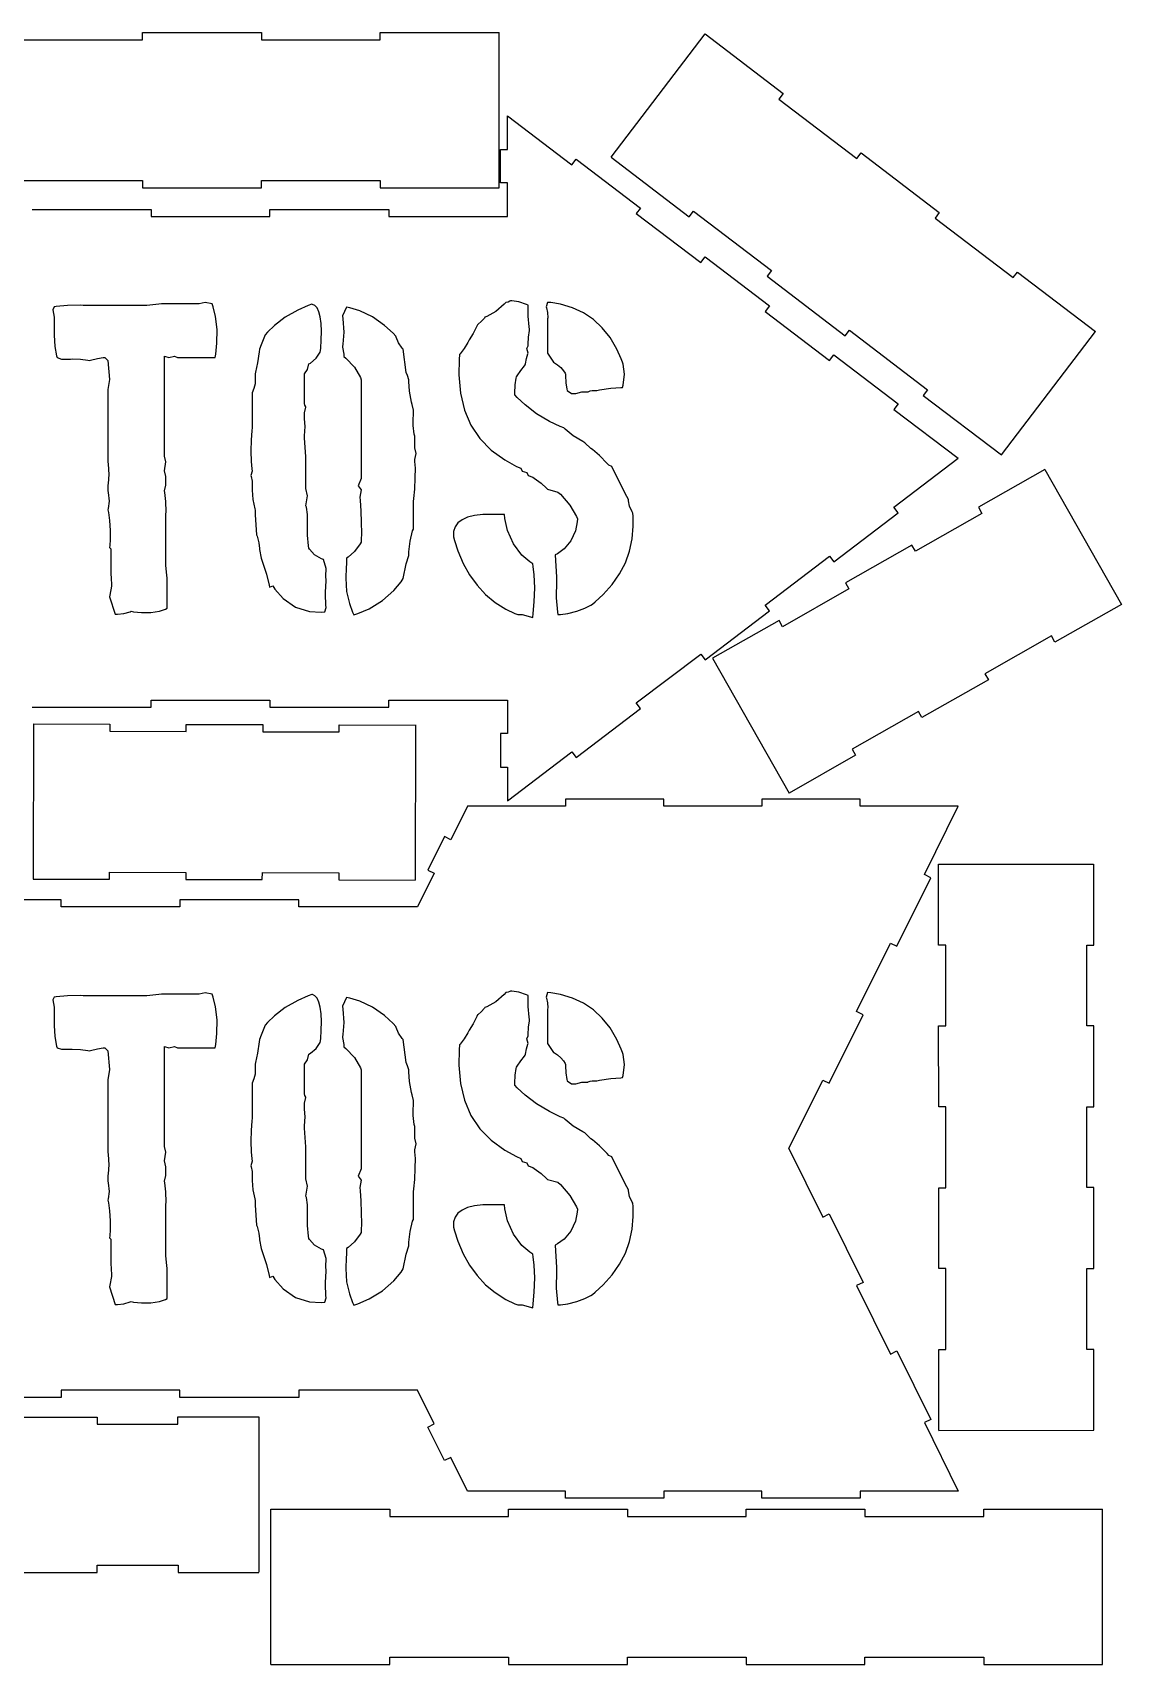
# Model space of a CAD drawing. Extents: x 0 to 897, y 0 to 739.
# Drawn here: x 405 to 897, y 2 to 739 of the extents above; entities that cross this region are included whole.
import ezdxf

# ---------------------------------------------------------------- set-up
doc = ezdxf.new("R2010")
doc.units = 0
doc.layers.get('0').update_dxf_attribs({"linetype": 'CONTINUOUS'})

msp = doc.modelspace()

# ---------------------------------------------------------------- linework, layer by layer
at = {"color": 0}
for p, q in [((454.893, 735.57), (454.893, 738.77)), ((454.893, 738.77), (508.519, 738.77)), ((508.519, 738.77), (508.519, 735.57)), ((562.148, 735.57), (562.148, 738.77)), ((562.148, 738.77), (615.774, 738.77)), ((615.774, 668.768), (615.774, 738.77)), ((666.341, 682.547), (708.787, 738.205)), ((708.787, 738.205), (744.019, 711.338)), ((401.264, 735.57), (454.893, 735.57)), ((508.519, 735.57), (562.148, 735.57)), ((744.019, 711.338), (742.079, 708.794)), ((742.079, 708.794), (777.307, 681.927)), ((619.612, 686.072), (619.612, 701.234)), ((619.612, 701.234), (648.674, 679.15)), ((616.412, 670.913), (616.412, 686.072)), ((616.412, 686.072), (619.612, 686.072)), ((648.674, 679.15), (650.61, 681.701)), ((650.61, 681.701), (679.669, 659.617)), ((666.341, 682.547), (701.569, 655.68)), ((777.307, 681.927), (779.247, 684.47)), ((779.247, 684.47), (814.479, 657.602)), ((401.264, 671.968), (454.893, 671.968)), ((454.893, 671.968), (454.893, 668.768)), ((508.519, 668.768), (508.519, 671.968)), ((508.519, 671.968), (562.148, 671.968)), ((562.148, 671.968), (562.148, 668.768)), ((619.612, 670.913), (616.412, 670.913)), ((619.612, 655.754), (619.612, 670.913)), ((454.893, 668.768), (508.519, 668.768)), ((562.148, 668.768), (615.774, 668.768)), ((405.102, 658.954), (458.731, 658.954)), ((458.731, 658.954), (458.731, 655.754)), ((458.731, 655.754), (512.357, 655.754)), ((512.357, 655.754), (512.357, 658.954)), ((512.357, 658.954), (565.986, 658.954)), ((565.986, 658.954), (565.986, 655.754)), ((565.986, 655.754), (619.612, 655.754)), ((679.669, 659.617), (677.732, 657.07)), ((677.732, 657.07), (706.794, 634.986)), ((701.569, 655.68), (703.509, 658.223)), ((703.509, 658.223), (738.738, 631.356)), ((814.479, 657.602), (812.539, 655.059)), ((812.539, 655.059), (847.767, 628.188)), ((706.794, 634.986), (708.731, 637.536)), ((708.731, 637.536), (737.789, 615.453)), ((738.738, 631.356), (736.798, 628.809)), ((736.798, 628.809), (772.029, 601.941)), ((847.767, 628.188), (849.708, 630.735)), ((849.708, 630.735), (884.936, 603.864)), ((415.064, 615.05), (414.447, 613.742)), ((414.447, 613.742), (415.064, 610.429)), ((415.964, 615.206), (415.064, 615.05)), ((421.033, 615.668), (415.964, 615.206)), ((426.879, 615.721), (421.033, 615.668)), ((428.163, 615.668), (426.879, 615.721)), ((451.051, 615.668), (428.163, 615.668)), ((451.922, 615.59), (451.051, 615.668)), ((456.773, 615.611), (451.922, 615.59)), ((462.262, 616.169), (456.773, 615.611)), ((463.455, 616.363), (462.262, 616.169)), ((480.487, 616.363), (463.455, 616.363)), ((483.104, 616.977), (480.487, 616.363)), ((486.343, 616.363), (483.104, 616.977)), ((486.812, 614.983), (486.343, 616.363)), ((487.839, 610.715), (486.812, 614.983)), ((524.93, 613.555), (519.324, 610.373)), ((529.65, 615.632), (524.93, 613.555)), ((531.266, 616.208), (529.65, 615.632)), ((531.608, 616.148), (531.266, 616.208)), ((532.575, 615.661), (531.608, 616.148)), ((533.65, 614.521), (532.575, 615.661)), ((534.49, 612.793), (533.65, 614.521)), ((535.1, 610.468), (534.49, 612.793)), ((546.989, 614.899), (545.059, 610.969)), ((548.495, 614.609), (546.989, 614.899)), ((552.916, 613.212), (548.495, 614.609)), ((558.602, 610.468), (552.916, 613.212)), ((614.295, 612.877), (610.253, 610.634)), ((618.084, 616.222), (614.295, 612.877)), ((618.804, 617.054), (618.084, 616.222)), ((618.973, 617.044), (618.804, 617.054)), ((619.827, 617.192), (618.973, 617.044)), ((620.705, 617.619), (619.827, 617.192)), ((620.885, 617.749), (620.705, 617.619)), ((621.503, 617.735), (620.885, 617.749)), ((624.755, 617.209), (621.503, 617.735)), ((628.244, 616.066), (624.755, 617.209)), ((628.978, 615.745), (628.244, 616.066)), ((628.911, 615.001), (628.978, 615.745)), ((628.939, 610.814), (628.911, 615.001)), ((637.685, 617.054), (636.99, 615.05)), ((636.99, 615.05), (637.159, 614.627)), ((637.159, 614.627), (637.663, 612.433)), ((637.663, 612.433), (637.734, 610.133)), ((639.163, 616.934), (637.685, 617.054)), ((643.573, 616.197), (639.163, 616.934)), ((648.984, 614.62), (643.573, 616.197)), ((653.916, 612.323), (648.984, 614.62)), ((658.375, 609.311), (653.916, 612.323)), ((737.789, 615.453), (735.852, 612.909)), ((735.852, 612.909), (764.91, 590.825)), ((415.064, 610.429), (415.064, 603.261)), ((488.558, 604.785), (487.839, 610.715)), ((488.495, 598.576), (488.558, 604.785)), ((514.449, 606.658), (511.256, 603.546)), ((519.324, 610.373), (514.449, 606.658)), ((535.474, 607.55), (535.1, 610.468)), ((535.615, 604.044), (535.474, 607.55)), ((535.524, 599.941), (535.615, 604.044)), ((545.059, 610.969), (545.267, 609.656)), ((545.267, 609.656), (545.677, 603.589)), ((564.049, 606.661), (558.602, 610.468)), ((568.036, 603.091), (564.049, 606.661)), ((605.691, 606.231), (604.047, 602.915)), ((606.012, 606.961), (605.691, 606.231)), ((606.319, 607.155), (606.012, 606.961)), ((607.787, 608.386), (606.319, 607.155)), ((609.145, 609.977), (607.787, 608.386)), ((609.406, 610.351), (609.145, 609.977)), ((610.253, 610.634), (609.406, 610.351)), ((629.426, 606.012), (628.939, 610.814)), ((629.013, 601.394), (629.451, 604.393)), ((629.595, 604.957), (629.426, 606.012)), ((629.451, 604.393), (629.595, 604.957)), ((637.734, 610.133), (637.685, 609.656)), ((637.685, 609.656), (637.685, 594.17)), ((662.354, 605.582), (658.375, 609.311)), ((665.857, 601.133), (662.354, 605.582)), ((772.029, 601.941), (773.97, 604.485)), ((773.97, 604.485), (809.198, 577.617)), ((842.49, 548.206), (884.936, 603.864)), ((415.064, 603.261), (415.011, 602.17)), ((415.011, 602.17), (415.237, 597.193)), ((415.237, 597.193), (416.101, 592.861)), ((487.948, 593.693), (488.495, 598.576)), ((508.381, 597.867), (507.686, 595.94)), ((510.307, 602.414), (508.381, 597.867)), ((511.256, 603.546), (510.307, 602.414)), ((535.301, 596.42), (535.524, 599.941)), ((545.267, 598.163), (545.059, 597.175)), ((545.059, 597.175), (545.162, 596.801)), ((545.162, 596.801), (545.677, 593.672)), ((545.677, 603.589), (545.267, 598.163)), ((569.256, 601.797), (568.036, 603.091)), ((569.359, 601.285), (569.256, 601.797)), ((570.371, 598.794), (569.359, 601.285)), ((572.057, 596.403), (570.371, 598.794)), ((601.673, 598.936), (599.983, 596.152)), ((602.008, 599.563), (601.673, 598.936)), ((602.354, 600.064), (602.008, 599.563)), ((604.047, 602.915), (602.354, 600.064)), ((628.283, 596.173), (628.978, 597.482)), ((628.939, 598.163), (629.013, 601.394)), ((628.978, 597.482), (628.939, 598.163)), ((668.884, 595.969), (665.857, 601.133)), ((416.101, 592.861), (416.373, 592.088)), ((416.373, 592.088), (418.377, 591.471)), ((418.377, 591.471), (422.307, 591.471)), ((422.307, 591.471), (423.115, 591.524)), ((423.115, 591.524), (426.854, 591.453)), ((426.854, 591.453), (430.181, 590.945)), ((430.181, 590.945), (430.784, 590.779)), ((430.784, 590.779), (431.437, 590.998)), ((431.437, 590.998), (434.541, 591.76)), ((434.541, 591.76), (437.095, 592.088)), ((437.095, 592.088), (437.949, 592.088)), ((437.949, 592.088), (439.258, 590.779)), ((439.258, 590.779), (439.953, 582.302)), ((464.767, 547.624), (464.767, 592.783)), ((464.767, 592.783), (466.771, 592.088)), ((466.771, 592.088), (469.388, 592.783)), ((469.388, 592.783), (470.701, 592.088)), ((470.701, 592.088), (487.652, 592.088)), ((487.652, 592.088), (487.948, 593.693)), ((506.783, 589.682), (505.94, 585.474)), ((507.545, 594.787), (506.783, 589.682)), ((507.686, 595.94), (507.545, 594.787)), ((529.34, 586.694), (529.957, 589.315)), ((529.957, 589.315), (530.638, 589.675)), ((530.638, 589.675), (533.308, 591.876)), ((533.308, 591.876), (535.005, 594.621)), ((535.005, 594.621), (535.196, 595.249)), ((535.196, 595.249), (535.301, 596.42)), ((545.677, 593.672), (545.677, 592.628)), ((545.677, 592.628), (546.654, 591.898)), ((546.654, 591.898), (550.57, 587.812)), ((572.495, 595.94), (572.057, 596.403)), ((573.881, 585.459), (572.495, 595.94)), ((597.711, 591.21), (597.577, 584.366)), ((597.923, 593.475), (597.711, 591.21)), ((598.269, 593.863), (597.923, 593.475)), ((599.983, 596.152), (598.269, 593.863)), ((627.592, 588.776), (627.666, 589.291)), ((627.666, 589.291), (628.167, 591.665)), ((628.167, 591.665), (628.823, 593.785)), ((628.978, 594.17), (628.283, 596.173)), ((628.823, 593.785), (628.978, 594.17)), ((637.685, 594.17), (640.38, 590.084)), ((640.38, 590.084), (640.835, 589.816)), ((640.835, 589.816), (642.133, 588.91)), ((670.877, 591.587), (668.884, 595.969)), ((671.435, 590.084), (670.877, 591.587)), ((671.742, 589.199), (671.435, 590.084)), ((672.359, 584.574), (671.742, 589.199)), ((764.91, 590.825), (766.847, 593.372)), ((766.847, 593.372), (795.909, 571.292)), ((439.953, 582.302), (439.258, 577.755)), ((505.94, 585.474), (505.76, 584.768)), ((505.76, 584.768), (505.76, 580.221)), ((527.953, 584.768), (529.34, 586.694)), ((527.953, 571.669), (527.953, 584.768)), ((550.57, 587.812), (553.201, 583.163)), ((553.201, 583.163), (553.537, 582.147)), ((553.537, 582.147), (553.537, 537.609)), ((574.499, 584.073), (573.881, 585.459)), ((575.112, 582.147), (574.499, 584.073)), ((575.06, 581.328), (575.112, 582.147)), ((597.577, 584.366), (598.322, 576.026)), ((623.023, 579.815), (623.454, 582.866)), ((623.454, 582.866), (623.584, 583.382)), ((623.584, 583.382), (623.916, 583.921)), ((623.916, 583.921), (625.584, 586.348)), ((625.584, 586.348), (627.257, 588.416)), ((627.257, 588.416), (627.592, 588.776)), ((642.133, 588.91), (643.618, 587.618)), ((643.618, 587.618), (644.832, 586.214)), ((644.832, 586.214), (645.573, 585.089)), ((645.573, 585.089), (645.777, 584.69)), ((645.777, 584.69), (645.763, 584.009)), ((645.763, 584.009), (645.911, 580.799)), ((671.742, 579.695), (672.359, 584.574)), ((439.258, 577.755), (439.258, 545.006)), ((505.068, 578.217), (504.373, 576.213)), ((504.373, 576.213), (504.373, 560.493)), ((505.76, 580.221), (505.068, 578.217)), ((575.306, 576.89), (575.06, 581.328)), ((576.217, 572.015), (575.306, 576.89)), ((598.322, 576.026), (600.149, 568.463)), ((622.875, 576.125), (623.023, 579.815)), ((622.889, 575.289), (622.875, 576.125)), ((623.969, 574.096), (622.889, 575.289)), ((645.911, 580.799), (646.338, 577.846)), ((646.338, 577.846), (646.469, 577.293)), ((646.469, 577.293), (648.473, 575.906)), ((648.473, 575.906), (650.476, 575.906)), ((650.476, 575.906), (653.175, 576.601)), ((653.175, 576.601), (655.87, 576.601)), ((655.87, 576.601), (656.05, 576.728)), ((656.05, 576.728), (656.929, 577.159)), ((656.929, 577.159), (657.782, 577.307)), ((657.782, 577.307), (657.952, 577.293)), ((657.952, 577.293), (659.955, 577.293)), ((659.955, 577.293), (661.109, 577.511)), ((661.109, 577.511), (666.291, 578.295)), ((666.291, 578.295), (670.676, 578.668)), ((670.676, 578.668), (671.435, 578.679)), ((671.435, 578.679), (671.742, 579.695)), ((809.198, 577.617), (807.258, 575.074)), ((807.258, 575.074), (842.49, 548.206)), ((527.953, 571.422), (527.953, 571.669)), ((528.126, 570.685), (527.953, 571.422)), ((527.953, 567.122), (528.648, 569.743)), ((527.953, 565.118), (527.953, 567.122)), ((528.532, 569.895), (528.126, 570.685)), ((528.648, 569.743), (528.532, 569.895)), ((576.499, 570.974), (576.217, 572.015)), ((577.116, 568.353), (576.499, 570.974)), ((577.116, 565.736), (577.116, 568.353)), ((600.149, 568.463), (603.067, 561.672)), ((627.511, 570.777), (623.969, 574.096)), ((632.753, 566.794), (627.511, 570.777)), ((795.909, 571.292), (793.972, 568.745)), ((793.972, 568.745), (823.031, 546.661)), ((504.373, 560.493), (504.243, 559.11)), ((528.045, 564.515), (527.953, 565.118)), ((528.221, 561.015), (528.045, 564.515)), ((528.045, 556.874), (528.221, 561.015)), ((576.961, 561.534), (577.014, 565.094)), ((577.529, 557.516), (576.961, 561.534)), ((577.014, 565.094), (577.116, 565.736)), ((603.067, 561.672), (607.067, 555.65)), ((638.609, 563.344), (632.753, 566.794)), ((643.428, 561.065), (638.609, 563.344)), ((645.082, 560.419), (643.428, 561.065)), ((645.672, 559.763), (645.082, 560.419)), ((649.224, 556.779), (645.672, 559.763)), ((503.968, 554.937), (503.834, 549.822)), ((504.243, 559.11), (503.968, 554.937)), ((527.953, 555.946), (528.045, 556.874)), ((528.648, 547.395), (527.953, 555.946)), ((577.734, 556.641), (577.529, 557.516)), ((577.734, 551.402), (577.734, 556.641)), ((607.067, 555.65), (612.154, 550.404)), ((653.57, 554.175), (649.224, 556.779)), ((654.562, 553.713), (653.57, 554.175)), ((657.257, 551.018), (654.562, 553.713)), ((439.258, 545.006), (439.374, 544.005)), ((465.459, 545.006), (464.767, 547.624)), ((464.767, 541.076), (465.459, 545.006)), ((503.834, 549.822), (503.968, 545.151)), ((503.968, 545.151), (504.232, 541.973)), ((528.648, 533.061), (528.648, 547.395)), ((578.425, 548.781), (577.734, 551.402)), ((577.734, 546.164), (578.425, 548.781)), ((577.846, 545.193), (577.734, 546.164)), ((578.012, 542.258), (577.846, 545.193)), ((612.154, 550.404), (618.328, 545.931)), ((618.328, 545.931), (623.715, 543.027)), ((657.885, 550.619), (657.257, 551.018)), ((661.169, 547.952), (657.885, 550.619)), ((664.63, 544.389), (661.169, 547.952)), ((793.972, 524.581), (823.031, 546.661)), ((439.374, 544.005), (439.607, 539.38)), ((439.607, 539.38), (439.374, 535.27)), ((465.459, 538.455), (464.767, 541.076)), ((465.459, 534.525), (465.459, 538.455)), ((504.373, 540.921), (503.756, 538.917)), ((503.756, 538.917), (503.925, 538.508)), ((503.925, 538.508), (504.412, 536.374)), ((504.232, 541.973), (504.373, 540.921)), ((553.537, 537.609), (552.228, 534.296)), ((577.705, 532.74), (578.002, 537.782)), ((578.002, 537.782), (578.012, 542.258)), ((623.715, 543.027), (625.588, 542.234)), ((625.588, 542.234), (626.279, 540.844)), ((626.279, 540.844), (628.283, 540.23)), ((628.283, 540.23), (628.978, 538.84)), ((628.978, 538.84), (630.982, 538.148)), ((630.982, 538.148), (631.673, 537.686)), ((631.673, 537.686), (634.735, 535.411)), ((665.349, 543.542), (664.63, 544.389)), ((666.658, 542.925), (665.349, 543.542)), ((672.747, 530.751), (666.658, 542.925)), ((862.076, 541.595), (832.09, 524.559)), ((862.076, 541.595), (896.631, 480.716)), ((439.374, 535.27), (439.258, 534.525)), ((439.258, 534.525), (439.258, 531.982)), ((439.258, 531.982), (439.427, 531.163)), ((439.427, 531.163), (439.759, 527.378)), ((464.767, 531.982), (465.459, 534.525)), ((464.905, 531.241), (464.767, 531.982)), ((465.363, 527.128), (464.905, 531.241)), ((504.437, 534.141), (504.373, 533.679)), ((504.373, 533.679), (504.373, 532.264)), ((504.373, 532.264), (504.719, 528.013)), ((504.412, 536.374), (504.437, 534.141)), ((529.34, 529.749), (528.648, 533.061)), ((552.228, 534.296), (553.537, 532.366)), ((553.537, 532.366), (552.919, 529.054)), ((577.289, 528.528), (577.705, 532.74)), ((634.735, 535.411), (637.261, 533.192)), ((637.261, 533.192), (637.685, 532.754)), ((637.685, 532.754), (642.384, 531.442)), ((642.384, 531.442), (643.449, 530.454)), ((643.449, 530.454), (647.778, 525.452)), ((674.134, 528.052), (672.747, 530.751)), ((439.427, 524.034), (439.258, 523.43)), ((439.258, 523.43), (439.462, 522.224)), ((439.759, 527.378), (439.427, 524.034)), ((465.483, 522.506), (465.363, 527.128)), ((504.719, 528.013), (505.531, 523.931)), ((505.531, 523.931), (505.76, 523.198)), ((505.76, 523.198), (505.76, 521.194)), ((528.648, 525.201), (529.34, 529.749)), ((528.814, 524.598), (528.648, 525.201)), ((529.322, 521.254), (528.814, 524.598)), ((552.919, 529.054), (553.046, 527.547)), ((553.046, 527.547), (553.364, 523.021)), ((553.364, 523.021), (553.614, 517.631)), ((577.116, 527.128), (577.289, 528.528)), ((577.116, 514.72), (577.116, 527.128)), ((647.778, 525.452), (650.773, 520.372)), ((674.158, 527.54), (674.134, 528.052)), ((674.712, 524.99), (674.158, 527.54)), ((675.827, 522.467), (674.712, 524.99)), ((795.909, 522.034), (793.972, 524.581)), ((832.09, 524.559), (833.67, 521.776)), ((439.462, 522.224), (439.939, 518.58)), ((439.939, 518.58), (440.281, 514.124)), ((465.459, 521.504), (465.483, 522.506)), ((465.459, 503.163), (465.459, 521.504)), ((505.76, 521.194), (506.377, 512.103)), ((529.301, 515.945), (529.34, 516.65)), ((529.378, 511.909), (529.301, 515.945)), ((529.392, 517.472), (529.322, 521.254)), ((529.34, 516.65), (529.392, 517.472)), ((553.614, 517.631), (553.671, 512.889)), ((595.919, 515.715), (595.263, 513.613)), ((597.189, 517.486), (595.919, 515.715)), ((599.077, 518.922), (597.189, 517.486)), ((601.581, 520.026), (599.077, 518.922)), ((604.703, 520.802), (601.581, 520.026)), ((608.439, 521.243), (604.703, 520.802)), ((611.706, 521.363), (608.439, 521.243)), ((612.793, 521.349), (611.706, 521.363)), ((618.19, 521.349), (612.793, 521.349)), ((618.388, 519.525), (618.19, 521.349)), ((619.622, 514.121), (618.388, 519.525)), ((651.069, 517.984), (650.219, 513.937)), ((650.773, 520.372), (651.171, 519.345)), ((651.171, 519.345), (651.069, 517.984)), ((676.137, 521.966), (675.827, 522.467)), ((675.894, 510.268), (676.374, 515.997)), ((676.282, 520.481), (676.137, 521.966)), ((676.374, 515.997), (676.282, 520.481)), ((766.847, 499.953), (795.909, 522.034)), ((833.67, 521.776), (803.681, 504.744)), ((440.284, 510.067), (440.083, 507.309)), ((440.281, 514.124), (440.284, 510.067)), ((506.377, 512.103), (506.621, 511.475)), ((506.621, 511.475), (507.436, 508.557)), ((507.436, 508.557), (507.711, 505.95)), ((529.816, 507.21), (529.378, 511.909)), ((553.537, 508.787), (553.074, 507.993)), ((553.6, 509.813), (553.537, 508.787)), ((553.671, 512.889), (553.6, 509.813)), ((575.112, 504.465), (575.613, 509.291)), ((575.613, 509.291), (576.781, 513.902)), ((576.781, 513.902), (577.116, 514.72)), ((595.263, 513.613), (595.161, 511.778)), ((595.161, 511.778), (595.224, 511.175)), ((595.224, 511.175), (595.637, 509.595)), ((595.637, 509.595), (597.161, 504.913)), ((622.233, 508), (619.622, 514.121)), ((648.222, 509.425), (645.174, 505.809)), ((650.219, 513.937), (648.222, 509.425)), ((674.698, 504.776), (675.894, 510.268)), ((440.083, 507.309), (439.953, 506.398)), ((439.953, 506.398), (440.094, 506.296)), ((440.094, 506.296), (440.531, 505.763)), ((440.531, 505.763), (440.605, 505.206)), ((440.605, 505.206), (440.57, 505.09)), ((440.57, 505.09), (440.57, 493.995)), ((465.406, 502.458), (465.459, 503.163)), ((465.459, 498.426), (465.406, 502.458)), ((507.711, 505.95), (507.686, 505.474)), ((507.686, 505.474), (508.381, 501.622)), ((508.381, 501.622), (508.893, 500.274)), ((529.957, 506.169), (529.816, 507.21)), ((530.253, 505.591), (529.957, 506.169)), ((532.479, 503.125), (530.253, 505.591)), ((535.711, 501.223), (532.479, 503.125)), ((536.508, 500.927), (535.711, 501.223)), ((537.817, 496.997), (536.508, 500.927)), ((547.617, 502.02), (546.989, 501.622)), ((546.989, 501.622), (546.989, 499.001)), ((550.513, 504.61), (547.617, 502.02)), ((553.074, 507.993), (550.513, 504.61)), ((573.881, 499.001), (575.112, 502.853)), ((575.112, 502.853), (575.112, 504.465)), ((597.161, 504.913), (599.578, 499.191)), ((626.018, 502.987), (622.233, 508)), ((629.638, 499.89), (626.018, 502.987)), ((642.168, 503.626), (641.075, 503.086)), ((641.075, 503.086), (641.77, 492.993)), ((645.174, 505.809), (642.168, 503.626)), ((672.786, 499.523), (674.698, 504.776)), ((735.852, 480.42), (764.91, 502.5)), ((764.91, 502.5), (766.847, 499.953)), ((802.1, 507.524), (772.114, 490.492)), ((803.681, 504.744), (802.1, 507.524)), ((440.57, 493.995), (440.711, 493.12)), ((465.921, 493.723), (465.459, 498.426)), ((466.076, 492.682), (465.921, 493.723)), ((508.893, 500.274), (510.886, 494.302)), ((510.886, 494.302), (512.103, 489.356)), ((537.662, 493.974), (537.764, 496.535)), ((537.764, 491.077), (537.662, 493.974)), ((537.764, 496.535), (537.817, 496.997)), ((546.791, 497.406), (546.587, 492.566)), ((546.989, 499.001), (546.791, 497.406)), ((572.495, 492.375), (573.881, 499.001)), ((599.578, 499.191), (602.477, 494.002)), ((602.477, 494.002), (605.857, 489.352)), ((630.982, 499.078), (629.638, 499.89)), ((631.225, 497.826), (630.982, 499.078)), ((631.673, 494.009), (631.225, 497.826)), ((631.906, 488.273), (631.673, 494.009)), ((666.803, 489.73), (670.151, 494.506)), ((670.151, 494.506), (672.786, 499.523)), ((440.838, 488.925), (440.196, 484.964)), ((440.711, 493.12), (440.838, 488.925)), ((466.076, 478.966), (466.076, 492.682)), ((512.103, 489.356), (512.233, 488.523)), ((512.233, 488.523), (513.62, 489.141)), ((513.62, 489.141), (514.639, 487.585)), ((514.639, 487.585), (518.389, 483.376)), ((537.393, 485.383), (537.676, 489.691)), ((537.676, 489.691), (537.817, 490.449)), ((537.817, 490.449), (537.764, 491.077)), ((546.587, 492.566), (547.007, 486.597)), ((547.007, 486.597), (548.241, 481.087)), ((563.206, 482.434), (568.304, 486.96)), ((568.304, 486.96), (571.574, 490.94)), ((571.574, 490.94), (572.495, 492.375)), ((605.857, 489.352), (609.72, 485.235)), ((631.673, 481.87), (631.906, 488.273)), ((641.639, 491.296), (641.537, 483.687)), ((641.77, 492.993), (641.639, 491.296)), ((662.735, 485.193), (666.803, 489.73)), ((773.695, 487.708), (743.708, 470.673)), ((772.114, 490.492), (773.695, 487.708)), ((440.196, 484.964), (439.953, 484.205)), ((439.953, 484.205), (442.574, 476.345)), ((465.233, 478.561), (466.076, 478.966)), ((518.389, 483.376), (523.907, 479.489)), ((523.907, 479.489), (530.179, 477.478)), ((537.199, 477.347), (537.817, 479.273)), ((537.676, 480.381), (537.393, 485.383)), ((537.817, 479.273), (537.676, 480.381)), ((548.241, 481.087), (549.681, 477.245)), ((552.069, 476.592), (557.205, 478.794)), ((557.205, 478.794), (563.206, 482.434)), ((609.72, 485.235), (614.066, 481.658)), ((614.066, 481.658), (618.892, 478.617)), ((631.201, 476.568), (631.673, 481.87)), ((641.537, 483.687), (642.154, 477.234)), ((650.822, 477.619), (654.551, 479.033)), ((654.551, 479.033), (657.137, 480.37)), ((657.137, 480.37), (657.952, 480.893)), ((657.952, 480.893), (659.197, 481.909)), ((659.197, 481.909), (662.735, 485.193)), ((737.789, 477.869), (735.852, 480.42)), ((896.631, 480.716), (866.637, 463.695)), ((442.574, 476.345), (443.551, 476.345)), ((443.551, 476.345), (446.483, 476.673)), ((446.483, 476.673), (449.248, 477.439)), ((449.248, 477.439), (449.739, 477.658)), ((449.739, 477.658), (450.882, 477.428)), ((450.882, 477.428), (454.371, 477.019)), ((454.371, 477.019), (458.639, 477.023)), ((458.639, 477.023), (462.541, 477.672)), ((462.541, 477.672), (465.233, 478.561)), ((530.179, 477.478), (535.467, 477.16)), ((535.467, 477.16), (537.199, 477.347)), ((549.681, 477.245), (550.302, 476.038)), ((550.302, 476.038), (552.069, 476.592)), ((618.892, 478.617), (622.84, 476.663)), ((622.84, 476.663), (624.198, 476.116)), ((624.198, 476.116), (626.279, 476.116)), ((626.279, 476.116), (630.982, 474.807)), ((630.982, 474.807), (631.201, 476.568)), ((642.154, 477.234), (642.384, 476.116)), ((642.384, 476.116), (643.484, 476.19)), ((643.484, 476.19), (646.769, 476.645)), ((646.769, 476.645), (650.822, 477.619)), ((708.731, 455.789), (737.789, 477.869)), ((742.128, 473.456), (712.142, 456.42)), ((743.708, 470.673), (742.128, 473.456)), ((865.057, 466.475), (835.064, 449.453)), ((866.637, 463.695), (865.057, 466.475)), ((677.732, 436.256), (706.794, 458.336)), ((706.794, 458.336), (708.731, 455.789)), ((712.11, 456.477), (746.665, 395.598)), ((835.064, 449.453), (836.644, 446.67)), ((836.644, 446.67), (806.651, 429.645)), ((458.731, 434.372), (458.731, 437.571)), ((458.731, 437.571), (512.357, 437.571)), ((512.357, 437.571), (512.357, 434.372)), ((565.986, 434.372), (565.986, 437.571)), ((565.986, 437.571), (619.612, 437.571)), ((619.612, 437.571), (619.612, 422.413)), ((679.669, 433.709), (677.732, 436.256)), ((405.102, 434.372), (458.731, 434.372)), ((512.357, 434.372), (565.986, 434.372)), ((650.61, 411.625), (679.669, 433.709)), ((805.071, 432.428), (775.077, 415.403)), ((806.651, 429.645), (805.071, 432.428)), ((405.677, 426.787), (405.483, 356.789)), ((405.677, 426.787), (440.161, 426.681)), ((440.161, 426.681), (440.154, 423.482)), ((440.154, 423.482), (474.638, 423.376)), ((474.638, 423.376), (474.648, 426.575)), ((474.648, 426.575), (509.136, 426.47)), ((509.136, 426.47), (509.129, 423.27)), ((509.129, 423.27), (543.613, 423.164)), ((543.613, 423.164), (543.623, 426.364)), ((543.623, 426.364), (578.111, 426.258)), ((578.111, 426.318), (577.921, 356.32)), ((619.612, 422.413), (616.412, 422.413)), ((616.412, 422.413), (616.412, 407.25)), ((619.612, 392.091), (648.674, 414.175)), ((648.674, 414.175), (650.61, 411.625)), ((776.658, 412.623), (746.665, 395.598)), ((775.077, 415.403), (776.658, 412.623)), ((616.412, 407.25), (619.612, 407.25)), ((619.612, 407.25), (619.612, 392.091)), ((690.114, 392.899), (645.809, 392.899)), ((645.809, 392.899), (645.809, 389.7)), ((690.114, 389.7), (690.114, 392.899)), ((778.729, 392.899), (734.42, 392.899)), ((734.42, 392.899), (734.42, 389.7)), ((778.729, 389.7), (778.729, 392.899)), ((601.504, 389.7), (594.007, 374.541)), ((645.809, 389.7), (601.504, 389.7)), ((734.42, 389.7), (690.114, 389.7)), ((823.034, 389.7), (778.729, 389.7)), ((807.748, 358.786), (823.034, 389.7)), ((591.136, 375.959), (583.639, 360.796)), ((594.007, 374.541), (591.136, 375.959)), ((814.116, 363.46), (884.118, 363.502)), ((814.141, 326.963), (814.116, 363.46)), ((884.262, 327.004), (884.262, 363.502)), ((405.483, 356.789), (439.97, 356.694)), ((439.97, 356.694), (439.981, 359.893)), ((439.981, 359.893), (474.468, 359.802)), ((474.468, 359.802), (474.458, 356.602)), ((474.458, 356.602), (508.945, 356.507)), ((508.945, 356.507), (508.956, 359.706)), ((508.956, 359.706), (543.44, 359.615)), ((543.44, 359.615), (543.433, 356.411)), ((543.433, 356.411), (577.921, 356.32)), ((586.511, 359.378), (579.011, 344.22)), ((583.639, 360.796), (586.511, 359.378)), ((795.327, 326.453), (810.613, 357.367)), ((810.613, 357.367), (807.748, 358.786)), ((418.13, 347.42), (364.501, 347.42)), ((418.13, 344.22), (418.13, 347.42)), ((525.385, 347.42), (471.759, 347.42)), ((471.759, 347.42), (471.759, 344.22)), ((525.385, 344.22), (525.385, 347.42)), ((471.759, 344.22), (418.13, 344.22)), ((579.011, 344.22), (525.385, 344.22)), ((777.173, 296.958), (792.459, 327.871)), ((792.459, 327.871), (795.327, 326.453)), ((817.34, 326.966), (814.141, 326.963)), ((817.361, 290.468), (817.34, 326.966)), ((881.063, 290.507), (881.063, 327.004)), ((881.063, 327.004), (884.262, 327.004)), ((415.064, 303.518), (414.447, 302.209)), ((414.447, 302.209), (415.064, 298.895)), ((415.964, 303.673), (415.064, 303.518)), ((421.033, 304.136), (415.964, 303.673)), ((426.879, 304.188), (421.033, 304.136)), ((428.163, 304.136), (426.879, 304.188)), ((451.051, 304.136), (428.163, 304.136)), ((451.922, 304.058), (451.051, 304.136)), ((456.773, 304.078), (451.922, 304.058)), ((462.262, 304.637), (456.773, 304.078)), ((463.455, 304.829), (462.262, 304.637)), ((480.487, 304.829), (463.455, 304.829)), ((483.104, 305.445), (480.487, 304.829)), ((486.343, 304.829), (483.104, 305.445)), ((486.812, 303.451), (486.343, 304.829)), ((487.839, 299.18), (486.812, 303.451)), ((524.93, 302.022), (519.324, 298.839)), ((529.65, 304.1), (524.93, 302.022)), ((531.266, 304.675), (529.65, 304.1)), ((531.608, 304.615), (531.266, 304.675)), ((532.575, 304.129), (531.608, 304.615)), ((533.65, 302.991), (532.575, 304.129)), ((534.49, 301.258), (533.65, 302.991)), ((546.989, 303.366), (545.059, 299.435)), ((548.495, 303.077), (546.989, 303.366)), ((552.916, 301.68), (548.495, 303.077)), ((618.084, 304.689), (614.295, 301.342)), ((618.804, 305.522), (618.084, 304.689)), ((618.973, 305.51), (618.804, 305.522)), ((619.827, 305.659), (618.973, 305.51)), ((620.705, 306.088), (619.827, 305.659)), ((620.885, 306.217), (620.705, 306.088)), ((621.503, 306.204), (620.885, 306.217)), ((624.755, 305.678), (621.503, 306.204)), ((628.244, 304.534), (624.755, 305.678)), ((628.978, 304.213), (628.244, 304.534)), ((628.911, 303.469), (628.978, 304.213)), ((628.939, 299.281), (628.911, 303.469)), ((637.685, 305.522), (636.99, 303.518)), ((636.99, 303.518), (637.159, 303.095)), ((637.159, 303.095), (637.663, 300.899)), ((639.163, 305.402), (637.685, 305.522)), ((643.573, 304.663), (639.163, 305.402)), ((648.984, 303.086), (643.573, 304.663)), ((653.916, 300.791), (648.984, 303.086)), ((415.064, 298.895), (415.064, 291.729)), ((488.558, 293.252), (487.839, 299.18)), ((514.449, 295.125), (511.256, 292.015)), ((519.324, 298.839), (514.449, 295.125)), ((535.1, 298.935), (534.49, 301.258)), ((535.474, 296.019), (535.1, 298.935)), ((535.615, 292.511), (535.474, 296.019)), ((545.059, 299.435), (545.267, 298.126)), ((545.267, 298.126), (545.677, 292.057)), ((558.602, 298.934), (552.916, 301.68)), ((564.049, 295.129), (558.602, 298.934)), ((568.036, 291.558), (564.049, 295.129)), ((605.691, 294.696), (604.047, 291.384)), ((606.012, 295.428), (605.691, 294.696)), ((606.319, 295.621), (606.012, 295.428)), ((607.787, 296.854), (606.319, 295.621)), ((609.145, 298.446), (607.787, 296.854)), ((609.406, 298.818), (609.145, 298.446)), ((610.253, 299.101), (609.406, 298.818)), ((614.295, 301.342), (610.253, 299.101)), ((629.426, 294.478), (628.939, 299.281)), ((637.663, 300.899), (637.734, 298.6)), ((637.734, 298.6), (637.685, 298.125)), ((637.685, 298.125), (637.685, 282.636)), ((658.375, 297.779), (653.916, 300.791)), ((662.354, 294.048), (658.375, 297.779)), ((764.752, 264.625), (780.041, 295.54)), ((780.041, 295.54), (777.173, 296.958)), ((415.064, 291.729), (415.011, 290.638)), ((415.011, 290.638), (415.237, 285.662)), ((488.495, 287.044), (488.558, 293.252)), ((510.307, 290.882), (508.381, 286.334)), ((511.256, 292.015), (510.307, 290.882)), ((535.301, 284.887), (535.524, 288.41)), ((535.524, 288.41), (535.615, 292.511)), ((545.677, 292.057), (545.267, 286.631)), ((569.256, 290.264), (568.036, 291.558)), ((569.359, 289.752), (569.256, 290.264)), ((570.371, 287.26), (569.359, 289.752)), ((572.057, 284.871), (570.371, 287.26)), ((601.673, 287.402), (599.983, 284.621)), ((602.008, 288.031), (601.673, 287.402)), ((602.354, 288.532), (602.008, 288.031)), ((604.047, 291.384), (602.354, 288.532)), ((628.939, 286.631), (629.013, 289.861)), ((629.013, 289.861), (629.451, 292.859)), ((629.595, 293.424), (629.426, 294.478)), ((629.451, 292.859), (629.595, 293.424)), ((665.857, 289.602), (662.354, 294.048)), ((668.884, 284.435), (665.857, 289.602)), ((814.162, 290.466), (817.361, 290.468)), ((814.183, 253.968), (814.162, 290.466)), ((884.262, 290.507), (881.063, 290.507)), ((884.262, 254.01), (884.262, 290.507)), ((415.237, 285.662), (416.101, 281.327)), ((416.101, 281.327), (416.373, 280.556)), ((416.373, 280.556), (418.377, 279.939)), ((418.377, 279.939), (422.307, 279.939)), ((422.307, 279.939), (423.115, 279.991)), ((423.115, 279.991), (426.854, 279.921)), ((426.854, 279.921), (430.181, 279.414)), ((431.437, 279.465), (434.541, 280.23)), ((434.541, 280.23), (437.095, 280.556)), ((437.095, 280.556), (437.949, 280.556)), ((437.949, 280.556), (439.258, 279.246)), ((464.767, 236.092), (464.767, 281.249)), ((464.767, 281.249), (466.771, 280.556)), ((466.771, 280.556), (469.388, 281.249)), ((469.388, 281.249), (470.701, 280.556)), ((470.701, 280.556), (487.652, 280.556)), ((487.652, 280.556), (487.948, 282.162)), ((487.948, 282.162), (488.495, 287.044)), ((507.545, 283.253), (506.783, 278.147)), ((507.686, 284.408), (507.545, 283.253)), ((508.381, 286.334), (507.686, 284.408)), ((530.638, 278.141), (533.308, 280.344)), ((533.308, 280.344), (535.005, 283.086)), ((535.005, 283.086), (535.196, 283.714)), ((535.196, 283.714), (535.301, 284.887)), ((545.267, 286.631), (545.059, 285.641)), ((545.059, 285.641), (545.162, 285.269)), ((545.162, 285.269), (545.677, 282.14)), ((545.677, 282.14), (545.677, 281.095)), ((545.677, 281.095), (546.654, 280.363)), ((546.654, 280.363), (550.57, 276.279)), ((572.495, 284.408), (572.057, 284.871)), ((573.881, 273.929), (572.495, 284.408)), ((597.923, 281.942), (597.711, 279.677)), ((598.269, 282.328), (597.923, 281.942)), ((599.983, 284.621), (598.269, 282.328)), ((627.666, 277.756), (628.167, 280.132)), ((628.167, 280.132), (628.823, 282.251)), ((628.283, 284.639), (628.978, 285.95)), ((628.978, 282.636), (628.283, 284.639)), ((628.823, 282.251), (628.978, 282.636)), ((628.978, 285.95), (628.939, 286.631)), ((637.685, 282.636), (640.38, 278.553)), ((670.877, 280.053), (668.884, 284.435)), ((671.435, 278.553), (670.877, 280.053)), ((430.181, 279.414), (430.784, 279.246)), ((430.784, 279.246), (431.437, 279.465)), ((439.258, 279.246), (439.953, 270.769)), ((505.94, 273.941), (505.76, 273.235)), ((505.76, 273.235), (505.76, 268.689)), ((506.783, 278.147), (505.94, 273.941)), ((527.953, 273.235), (529.34, 275.161)), ((527.953, 260.135), (527.953, 273.235)), ((529.34, 275.161), (529.957, 277.781)), ((529.957, 277.781), (530.638, 278.141)), ((550.57, 276.279), (553.201, 271.631)), ((574.499, 272.542), (573.881, 273.929)), ((575.112, 270.615), (574.499, 272.542)), ((597.711, 279.677), (597.577, 272.832)), ((597.577, 272.832), (598.322, 264.494)), ((623.916, 272.389), (625.584, 274.815)), ((625.584, 274.815), (627.257, 276.882)), ((627.257, 276.882), (627.592, 277.242)), ((627.592, 277.242), (627.666, 277.756)), ((640.38, 278.553), (640.835, 278.285)), ((640.835, 278.285), (642.133, 277.379)), ((642.133, 277.379), (643.618, 276.087)), ((643.618, 276.087), (644.832, 274.68)), ((644.832, 274.68), (645.573, 273.556)), ((645.573, 273.556), (645.777, 273.158)), ((645.777, 273.158), (645.763, 272.478)), ((645.763, 272.478), (645.911, 269.267)), ((671.742, 277.666), (671.435, 278.553)), ((672.359, 273.043), (671.742, 277.666)), ((671.742, 268.163), (672.359, 273.043)), ((439.953, 270.769), (439.258, 266.223)), ((439.258, 266.223), (439.258, 233.473)), ((505.068, 266.685), (504.373, 264.681)), ((505.76, 268.689), (505.068, 266.685)), ((553.201, 271.631), (553.537, 270.615)), ((553.537, 270.615), (553.537, 226.076)), ((575.06, 269.794), (575.112, 270.615)), ((575.306, 265.356), (575.06, 269.794)), ((576.217, 260.482), (575.306, 265.356)), ((622.875, 264.591), (623.023, 268.285)), ((623.023, 268.285), (623.454, 271.336)), ((623.454, 271.336), (623.584, 271.848)), ((623.584, 271.848), (623.916, 272.389)), ((645.911, 269.267), (646.338, 266.313)), ((646.338, 266.313), (646.469, 265.76)), ((646.469, 265.76), (648.473, 264.374)), ((655.87, 265.067), (656.05, 265.196)), ((656.05, 265.196), (656.929, 265.626)), ((656.929, 265.626), (657.782, 265.774)), ((657.782, 265.774), (657.952, 265.76)), ((657.952, 265.76), (659.955, 265.76)), ((659.955, 265.76), (661.109, 265.979)), ((661.109, 265.979), (666.291, 266.762)), ((666.291, 266.762), (670.676, 267.135)), ((670.676, 267.135), (671.435, 267.148)), ((671.435, 267.148), (671.742, 268.163)), ((746.598, 235.129), (761.884, 266.044)), ((761.884, 266.044), (764.752, 264.625)), ((504.373, 264.681), (504.373, 248.962)), ((527.953, 259.89), (527.953, 260.135)), ((528.126, 259.152), (527.953, 259.89)), ((527.953, 255.589), (528.648, 258.209)), ((528.532, 258.363), (528.126, 259.152)), ((528.648, 258.209), (528.532, 258.363)), ((576.499, 259.442), (576.217, 260.482)), ((577.116, 256.822), (576.499, 259.442)), ((598.322, 264.494), (600.149, 256.93)), ((622.889, 263.756), (622.875, 264.591)), ((623.969, 262.562), (622.889, 263.756)), ((627.511, 259.245), (623.969, 262.562)), ((632.753, 255.262), (627.511, 259.245)), ((648.473, 264.374), (650.476, 264.374)), ((650.476, 264.374), (653.175, 265.067)), ((653.175, 265.067), (655.87, 265.067)), ((527.953, 253.585), (527.953, 255.589)), ((528.045, 252.982), (527.953, 253.585)), ((528.221, 249.483), (528.045, 252.982)), ((576.961, 250.002), (577.014, 253.559)), ((577.014, 253.559), (577.116, 254.201)), ((577.116, 254.201), (577.116, 256.822)), ((600.149, 256.93), (603.067, 250.137)), ((638.609, 251.809), (632.753, 255.262)), ((643.428, 249.532), (638.609, 251.809)), ((817.383, 253.971), (814.183, 253.968)), ((817.404, 217.474), (817.383, 253.971)), ((881.063, 217.512), (881.063, 254.01)), ((881.063, 254.01), (884.262, 254.01)), ((503.968, 243.404), (503.834, 238.289)), ((504.243, 247.576), (503.968, 243.404)), ((504.373, 248.962), (504.243, 247.576)), ((527.953, 244.416), (528.045, 245.34)), ((528.648, 235.862), (527.953, 244.416)), ((528.045, 245.34), (528.221, 249.483)), ((577.529, 245.982), (576.961, 250.002)), ((577.734, 245.109), (577.529, 245.982)), ((577.734, 239.868), (577.734, 245.109)), ((603.067, 250.137), (607.067, 244.118)), ((607.067, 244.118), (612.154, 238.872)), ((645.082, 248.885), (643.428, 249.532)), ((645.672, 248.23), (645.082, 248.885)), ((649.224, 245.244), (645.672, 248.23)), ((653.57, 242.644), (649.224, 245.244)), ((465.459, 233.473), (464.767, 236.092)), ((503.834, 238.289), (503.968, 233.618)), ((528.648, 221.529), (528.648, 235.862)), ((578.425, 237.249), (577.734, 239.868)), ((577.734, 234.629), (578.425, 237.249)), ((612.154, 238.872), (618.328, 234.399)), ((654.562, 242.181), (653.57, 242.644)), ((657.257, 239.484), (654.562, 242.181)), ((657.885, 239.086), (657.257, 239.484)), ((661.169, 236.42), (657.885, 239.086)), ((664.63, 232.857), (661.169, 236.42)), ((439.258, 233.473), (439.374, 232.471)), ((439.374, 232.471), (439.607, 227.848)), ((464.767, 229.543), (465.459, 233.473)), ((465.459, 226.923), (464.767, 229.543)), ((504.373, 229.388), (503.756, 227.386)), ((503.968, 233.618), (504.232, 230.441)), ((504.232, 230.441), (504.373, 229.388)), ((577.846, 233.659), (577.734, 234.629)), ((578.012, 230.724), (577.846, 233.659)), ((578.002, 226.249), (578.012, 230.724)), ((618.328, 234.399), (623.715, 231.494)), ((623.715, 231.494), (625.588, 230.699)), ((625.588, 230.699), (626.279, 229.313)), ((626.279, 229.313), (628.283, 228.695)), ((628.283, 228.695), (628.978, 227.309)), ((665.349, 232.009), (664.63, 232.857)), ((666.658, 231.392), (665.349, 232.009)), ((672.747, 219.217), (666.658, 231.392)), ((746.598, 235.129), (761.884, 204.216)), ((439.374, 223.738), (439.258, 222.993)), ((439.258, 222.993), (439.258, 220.45)), ((439.607, 227.848), (439.374, 223.738)), ((464.767, 220.45), (465.459, 222.993)), ((465.459, 222.993), (465.459, 226.923)), ((503.756, 227.386), (503.925, 226.975)), ((503.925, 226.975), (504.412, 224.844)), ((504.437, 222.608), (504.373, 222.145)), ((504.373, 222.145), (504.373, 220.73)), ((504.412, 224.844), (504.437, 222.608)), ((529.34, 218.215), (528.648, 221.529)), ((553.537, 226.076), (552.228, 222.761)), ((552.228, 222.761), (553.537, 220.835)), ((577.289, 216.995), (577.705, 221.207)), ((577.705, 221.207), (578.002, 226.249)), ((628.978, 227.309), (630.982, 226.614)), ((630.982, 226.614), (631.673, 226.153)), ((631.673, 226.153), (634.735, 223.88)), ((634.735, 223.88), (637.261, 221.657)), ((637.261, 221.657), (637.685, 221.221)), ((637.685, 221.221), (642.384, 219.91)), ((439.258, 220.45), (439.427, 219.629)), ((439.427, 219.629), (439.759, 215.846)), ((439.759, 215.846), (439.427, 212.5)), ((464.905, 219.706), (464.767, 220.45)), ((465.363, 215.597), (464.905, 219.706)), ((465.483, 210.972), (465.363, 215.597)), ((504.373, 220.73), (504.719, 216.481)), ((504.719, 216.481), (505.531, 212.398)), ((528.648, 213.669), (529.34, 218.215)), ((528.814, 213.065), (528.648, 213.669)), ((553.537, 220.835), (552.919, 217.522)), ((552.919, 217.522), (553.046, 216.016)), ((553.046, 216.016), (553.364, 211.487)), ((577.116, 215.596), (577.289, 216.995)), ((577.116, 203.189), (577.116, 215.596)), ((642.384, 219.91), (643.449, 218.922)), ((643.449, 218.922), (647.778, 213.92)), ((647.778, 213.92), (650.773, 208.84)), ((674.134, 216.52), (672.747, 219.217)), ((674.158, 216.008), (674.134, 216.52)), ((674.712, 213.458), (674.158, 216.008)), ((814.204, 217.471), (817.404, 217.474)), ((814.225, 180.974), (814.204, 217.471)), ((884.262, 217.512), (881.063, 217.512)), ((884.262, 181.015), (884.262, 217.512)), ((439.427, 212.5), (439.258, 211.897)), ((439.258, 211.897), (439.462, 210.691)), ((439.462, 210.691), (439.939, 207.047)), ((439.939, 207.047), (440.281, 202.592)), ((465.459, 209.97), (465.483, 210.972)), ((465.459, 191.63), (465.459, 209.97)), ((505.531, 212.398), (505.76, 211.665)), ((505.76, 211.665), (505.76, 209.661)), ((505.76, 209.661), (506.377, 200.569)), ((529.322, 209.721), (528.814, 213.065)), ((529.392, 205.938), (529.322, 209.721)), ((553.364, 211.487), (553.614, 206.099)), ((599.077, 207.389), (597.189, 205.952)), ((601.581, 208.494), (599.077, 207.389)), ((604.703, 209.267), (601.581, 208.494)), ((608.439, 209.708), (604.703, 209.267)), ((611.706, 209.83), (608.439, 209.708)), ((612.793, 209.816), (611.706, 209.83)), ((618.19, 209.816), (612.793, 209.816)), ((618.388, 207.993), (618.19, 209.816)), ((619.622, 202.588), (618.388, 207.993)), ((651.069, 206.451), (650.219, 202.405)), ((650.773, 208.84), (651.171, 207.812)), ((651.171, 207.812), (651.069, 206.451)), ((675.827, 210.934), (674.712, 213.458)), ((676.137, 210.432), (675.827, 210.934)), ((676.282, 208.949), (676.137, 210.432)), ((676.374, 204.464), (676.282, 208.949)), ((440.281, 202.592), (440.284, 198.533)), ((506.377, 200.569), (506.621, 199.941)), ((506.621, 199.941), (507.436, 197.025)), ((529.301, 204.41), (529.34, 205.116)), ((529.378, 200.378), (529.301, 204.41)), ((529.34, 205.116), (529.392, 205.938)), ((529.816, 195.676), (529.378, 200.378)), ((553.671, 201.355), (553.6, 198.279)), ((553.614, 206.099), (553.671, 201.355)), ((575.613, 197.757), (576.781, 202.368)), ((576.781, 202.368), (577.116, 203.189)), ((595.263, 202.08), (595.161, 200.247)), ((595.161, 200.247), (595.224, 199.645)), ((595.224, 199.645), (595.637, 198.061)), ((595.919, 204.181), (595.263, 202.08)), ((597.189, 205.952), (595.919, 204.181)), ((622.233, 196.467), (619.622, 202.588)), ((650.219, 202.405), (648.222, 197.892)), ((675.894, 198.734), (676.374, 204.464)), ((761.884, 204.216), (764.752, 205.633)), ((764.752, 205.633), (780.041, 174.72)), ((440.083, 195.776), (439.953, 194.867)), ((439.953, 194.867), (440.094, 194.765)), ((440.284, 198.533), (440.083, 195.776)), ((440.094, 194.765), (440.531, 194.232)), ((440.531, 194.232), (440.605, 193.672)), ((440.605, 193.672), (440.57, 193.556)), ((440.57, 193.556), (440.57, 182.461)), ((465.406, 190.924), (465.459, 191.63)), ((507.436, 197.025), (507.711, 194.418)), ((507.711, 194.418), (507.686, 193.942)), ((507.686, 193.942), (508.381, 190.089)), ((529.957, 194.636), (529.816, 195.676)), ((530.253, 194.058), (529.957, 194.636)), ((532.479, 191.593), (530.253, 194.058)), ((535.711, 189.692), (532.479, 191.593)), ((550.513, 193.076), (547.617, 190.488)), ((553.074, 196.46), (550.513, 193.076)), ((553.537, 197.255), (553.074, 196.46)), ((553.6, 198.279), (553.537, 197.255)), ((575.112, 192.932), (575.613, 197.757)), ((575.112, 191.323), (575.112, 192.932)), ((595.637, 198.061), (597.161, 193.383)), ((597.161, 193.383), (599.578, 187.657)), ((626.018, 191.454), (622.233, 196.467)), ((642.168, 192.092), (641.075, 191.553)), ((641.075, 191.553), (641.77, 181.459)), ((645.174, 194.274), (642.168, 192.092)), ((648.222, 197.892), (645.174, 194.274)), ((672.786, 187.989), (674.698, 193.242)), ((674.698, 193.242), (675.894, 198.734)), ((465.459, 186.892), (465.406, 190.924)), ((465.921, 182.19), (465.459, 186.892)), ((508.381, 190.089), (508.893, 188.742)), ((508.893, 188.742), (510.886, 182.769)), ((536.508, 189.396), (535.711, 189.692)), ((537.817, 185.466), (536.508, 189.396)), ((537.662, 182.441), (537.764, 185.004)), ((537.764, 185.004), (537.817, 185.466)), ((546.791, 185.873), (546.587, 181.036)), ((546.989, 187.47), (546.791, 185.873)), ((547.617, 190.488), (546.989, 190.089)), ((546.989, 190.089), (546.989, 187.47)), ((572.495, 180.843), (573.881, 187.47)), ((573.881, 187.47), (575.112, 191.323)), ((599.578, 187.657), (602.477, 182.469)), ((629.638, 188.357), (626.018, 191.454)), ((630.982, 187.547), (629.638, 188.357)), ((631.225, 186.294), (630.982, 187.547)), ((631.673, 182.476), (631.225, 186.294)), ((670.151, 182.975), (672.786, 187.989)), ((440.838, 177.395), (440.196, 173.432)), ((440.57, 182.461), (440.711, 181.588)), ((440.711, 181.588), (440.838, 177.395)), ((466.076, 181.15), (465.921, 182.19)), ((466.076, 167.434), (466.076, 181.15)), ((510.886, 182.769), (512.103, 177.825)), ((512.103, 177.825), (512.233, 176.99)), ((512.233, 176.99), (513.62, 177.606)), ((513.62, 177.606), (514.639, 176.051)), ((537.393, 173.849), (537.676, 178.158)), ((537.764, 179.546), (537.662, 182.441)), ((537.676, 178.158), (537.817, 178.916)), ((537.817, 178.916), (537.764, 179.546)), ((546.587, 181.036), (547.007, 175.063)), ((568.304, 175.43), (571.574, 179.407)), ((571.574, 179.407), (572.495, 180.843)), ((602.477, 182.469), (605.857, 177.818)), ((605.857, 177.818), (609.72, 173.705)), ((631.906, 176.739), (631.673, 182.476)), ((631.673, 170.339), (631.906, 176.739)), ((641.639, 179.764), (641.537, 172.154)), ((641.77, 181.459), (641.639, 179.764)), ((662.735, 173.661), (666.803, 178.198)), ((666.803, 178.198), (670.151, 182.975)), ((817.425, 180.976), (814.225, 180.974)), ((817.446, 144.479), (817.425, 180.976)), ((881.063, 144.518), (881.063, 181.015)), ((881.063, 181.015), (884.262, 181.015)), ((440.196, 173.432), (439.953, 172.674)), ((439.953, 172.674), (442.574, 164.814)), ((514.639, 176.051), (518.389, 171.841)), ((518.389, 171.841), (523.907, 167.955)), ((537.676, 168.847), (537.393, 173.849)), ((547.007, 175.063), (548.241, 169.554)), ((548.241, 169.554), (549.681, 165.715)), ((557.205, 167.262), (563.206, 170.903)), ((563.206, 170.903), (568.304, 175.43)), ((609.72, 173.705), (614.066, 170.127)), ((614.066, 170.127), (618.892, 167.087)), ((631.201, 165.034), (631.673, 170.339)), ((641.537, 172.154), (642.154, 165.701)), ((657.952, 169.361), (659.197, 170.374)), ((659.197, 170.374), (662.735, 173.661)), ((780.041, 174.72), (777.173, 173.302)), ((777.173, 173.302), (792.459, 142.387)), ((442.574, 164.814), (443.551, 164.814)), ((443.551, 164.814), (446.483, 165.141)), ((446.483, 165.141), (449.248, 165.906)), ((449.248, 165.906), (449.739, 166.124)), ((449.739, 166.124), (450.882, 165.895)), ((450.882, 165.895), (454.371, 165.485)), ((454.371, 165.485), (458.639, 165.489)), ((458.639, 165.489), (462.541, 166.139)), ((462.541, 166.139), (465.233, 167.028)), ((465.233, 167.028), (466.076, 167.434)), ((523.907, 167.955), (530.179, 165.946)), ((530.179, 165.946), (535.467, 165.626)), ((535.467, 165.626), (537.199, 165.815)), ((537.199, 165.815), (537.817, 167.742)), ((537.817, 167.742), (537.676, 168.847)), ((549.681, 165.715), (550.302, 164.506)), ((550.302, 164.506), (552.069, 165.062)), ((552.069, 165.062), (557.205, 167.262)), ((618.892, 167.087), (622.84, 165.13)), ((622.84, 165.13), (624.198, 164.583)), ((624.198, 164.583), (626.279, 164.583)), ((626.279, 164.583), (630.982, 163.273)), ((630.982, 163.273), (631.201, 165.034)), ((642.154, 165.701), (642.384, 164.583)), ((642.384, 164.583), (643.484, 164.658)), ((643.484, 164.658), (646.769, 165.114)), ((646.769, 165.114), (650.822, 166.087)), ((650.822, 166.087), (654.551, 167.502)), ((654.551, 167.502), (657.137, 168.839)), ((657.137, 168.839), (657.952, 169.361)), ((792.459, 142.387), (795.327, 143.807)), ((795.327, 143.807), (810.613, 112.892)), ((814.246, 144.476), (817.446, 144.479)), ((814.268, 107.979), (814.246, 144.476)), ((884.262, 144.518), (881.063, 144.518)), ((884.262, 108.02), (884.262, 144.518)), ((471.759, 126.039), (418.13, 126.039)), ((418.13, 126.039), (418.13, 122.84)), ((471.759, 122.84), (471.759, 126.039)), ((579.011, 126.039), (525.385, 126.039)), ((525.385, 126.039), (525.385, 122.84)), ((586.511, 110.88), (579.011, 126.039)), ((418.13, 122.84), (364.501, 122.84)), ((525.385, 122.84), (471.759, 122.84)), ((397.891, 113.94), (434.389, 113.973)), ((434.389, 113.973), (434.389, 110.772)), ((434.389, 110.772), (470.888, 110.805)), ((470.884, 114.005), (507.383, 114.038)), ((470.888, 110.805), (470.884, 114.005)), ((507.383, 114.038), (507.446, 44.038)), ((583.639, 109.46), (586.511, 110.88)), ((810.613, 112.892), (807.748, 111.474)), ((807.748, 111.474), (823.034, 80.56)), ((591.136, 94.3007), (583.639, 109.46)), ((814.268, 107.979), (884.269, 108.02)), ((594.007, 95.7199), (591.136, 94.3007)), ((601.504, 80.56), (594.007, 95.7199)), ((645.809, 80.56), (601.504, 80.56)), ((645.809, 77.3603), (645.809, 80.56)), ((690.114, 77.3603), (645.809, 77.3603)), ((734.42, 80.56), (690.114, 80.56)), ((690.114, 80.56), (690.114, 77.3603)), ((734.42, 77.3603), (734.42, 80.56)), ((778.729, 77.3603), (734.42, 77.3603)), ((823.034, 80.56), (778.729, 80.56)), ((778.729, 80.56), (778.729, 77.3603)), ((512.798, 72.3664), (566.424, 72.3664)), ((512.798, 2.3675), (512.798, 72.3664)), ((566.424, 72.3664), (566.424, 69.1667)), ((566.424, 69.1667), (620.053, 69.1667)), ((620.053, 69.1667), (620.053, 72.3664)), ((620.053, 72.3664), (673.679, 72.3664)), ((673.679, 72.3664), (673.679, 69.1667)), ((673.679, 69.1667), (727.308, 69.1667)), ((727.308, 69.1667), (727.308, 72.3664)), ((727.308, 72.3664), (780.934, 72.3664)), ((780.934, 72.3664), (780.934, 69.1667)), ((780.934, 69.1667), (834.563, 69.1667)), ((834.563, 69.1667), (834.563, 72.3664)), ((834.563, 72.3664), (888.189, 72.3664)), ((888.189, 2.3675), (888.189, 72.3664)), ((434.449, 47.0697), (470.948, 47.0821)), ((434.449, 43.8697), (434.449, 47.0697)), ((470.948, 47.0821), (470.948, 43.8824)), ((397.951, 43.8573), (434.449, 43.8697)), ((470.948, 43.8824), (507.446, 43.8947)), ((512.798, 2.3675), (566.424, 2.3675)), ((566.424, 2.3675), (566.424, 5.5673)), ((566.424, 5.5673), (620.053, 5.5673)), ((620.053, 5.5673), (620.053, 2.3675)), ((620.053, 2.3675), (673.679, 2.3675)), ((673.679, 2.3675), (673.679, 5.5673)), ((673.679, 5.5673), (727.308, 5.5673)), ((727.308, 5.5673), (727.308, 2.3675)), ((727.308, 2.3675), (780.934, 2.3675)), ((780.934, 2.3675), (780.934, 5.5673)), ((780.934, 5.5673), (834.563, 5.5673)), ((834.563, 5.5673), (834.563, 2.3675)), ((834.563, 2.3675), (888.189, 2.3675))]:
    msp.add_line(p, q, dxfattribs=at)

doc.saveas('drawing.dxf')
